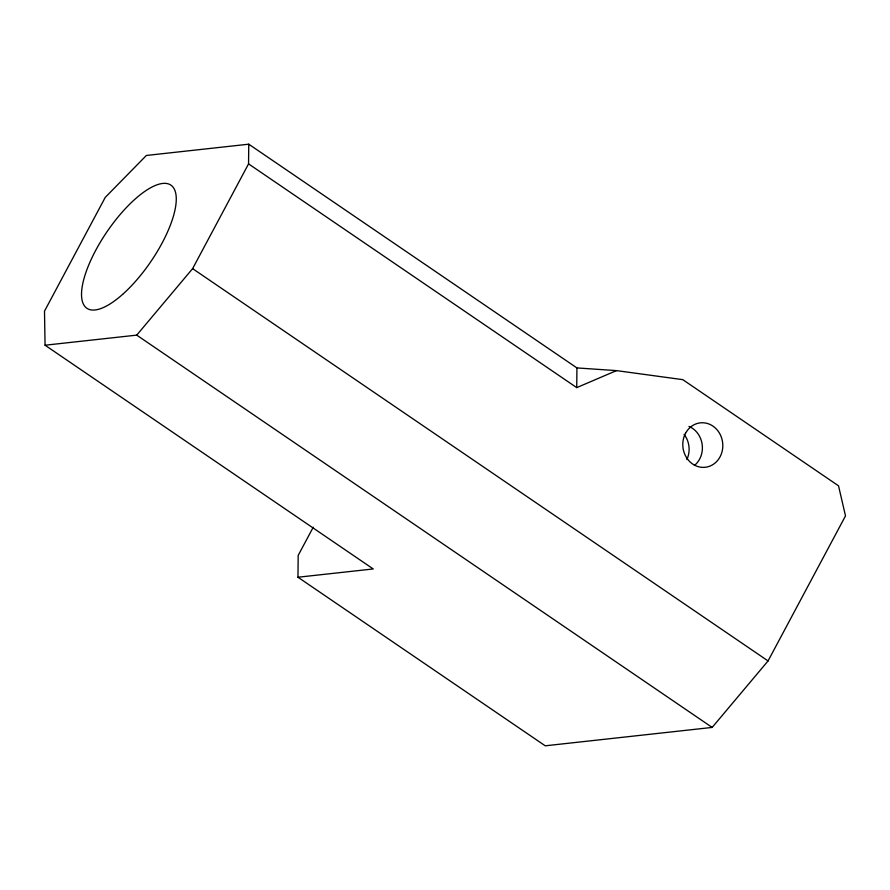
<?xml version="1.0" encoding="UTF-8"?>
<svg xmlns="http://www.w3.org/2000/svg" width="890" height="890" viewBox="0 0 890 890"><rect width="100%" height="100%" fill="white"/><g stroke="black" fill="none" stroke-linecap="round" stroke-linejoin="round"><path stroke-width="1.33" d="M45.056 345.22L136.726 335.13L192.618 268.635L248.555 163.882L248.755 144.191L146.372 155.461L105.254 197.38L44.5 311.155L45.056 345.22L373.233 568.955L297.972 577.232L298.183 555.416L313.236 527.236M297.972 577.232L545.236 745.809L712.167 727.43L768.059 660.936L845.5 515.9L838.525 485.829L682.786 379.652L616.47 370.618L576.731 387.617L576.931 367.926L248.755 144.191M576.931 367.926L616.47 370.618M248.555 163.882L576.731 387.617M192.618 268.635L768.059 660.936M136.726 335.13L712.167 727.43M684.076 434.353A22.361 19.992 83.7 0 1 686.869 459.54M688.949 426.399A22.361 19.992 83.7 0 1 702.154 444.366A22.361 19.992 83.7 0 1 694.456 465.448M685.534 433.297A22.361 19.992 83.7 0 0 702.655 467.384A22.361 19.992 83.7 0 0 720.199 434.509A22.361 19.992 83.7 0 0 685.534 433.297M123.421 293.655A74.515 26.511 -55.7 0 0 172.371 186.377A74.515 26.511 -55.7 0 0 90.902 260.036A74.515 26.511 -55.7 0 0 123.421 293.655"/></g></svg>
